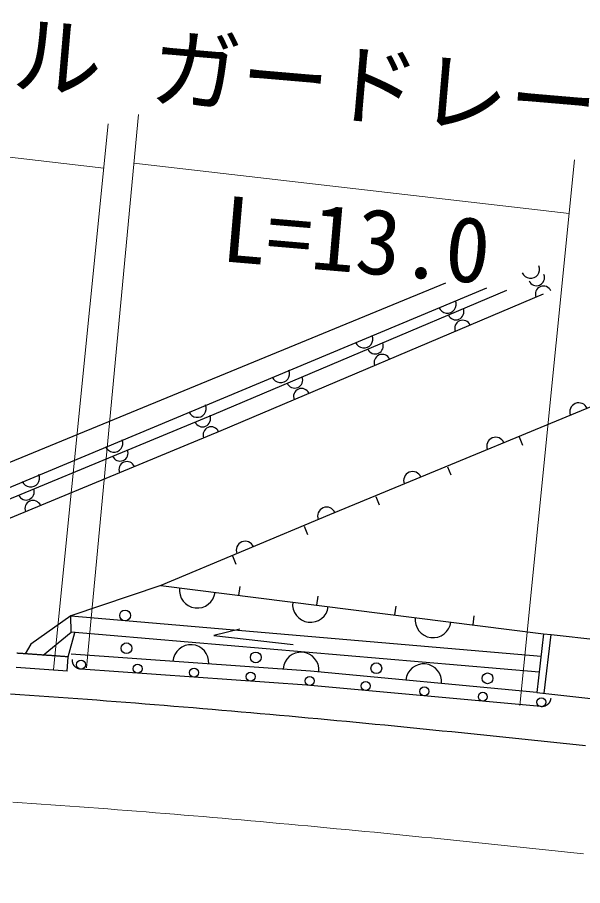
# Model space of a CAD drawing. Units: millimetres, scale not verified. Extents: x -997654 to 1989346, y -2661353 to 380000.
# Drawn here: x 279576 to 295342, y 313110 to 337335 of the extents above; entities that cross this region are included whole.
import ezdxf
from ezdxf.enums import TextEntityAlignment as Align

# ---------------------------------------------------------------- set-up
doc = ezdxf.new("R2010")
doc.units = ezdxf.units.MM
doc.header["$LTSCALE"] = 1000
doc.linetypes.add('CHAIN', pattern=[18.5, 12, -1.5, 3.5, -1.5])
for name, color, linetype, lineweight in [('M-BGD', 7, 'Continuous', 25), ('M-BMK', 2, 'CHAIN', 13), ('M-STR-HTXT', 7, 'Continuous', 13), ('M-STR-STRC', 7, 'Continuous', 25)]:
    doc.layers.add(name, color=color, linetype=linetype, lineweight=lineweight)
doc.styles.add('ＭＳ ゴシック', font='')
doc.styles.get('ＭＳ ゴシック').set_extended_font_data('MS Gothic')

msp = doc.modelspace()

# ---------------------------------------------------------------- linework, layer by layer
at = {"layer": 'M-BGD'}
for p, q in [((276455, 323011), (292667, 329790)), ((293573, 325627), (293668, 325396)), ((291574, 324798), (291670, 324567)), ((289575, 323969), (289671, 323738)), ((287576, 323140), (287672, 322909)), ((285578, 322311), (285673, 322080)), ((285755, 321209), (285786, 321457)), ((287932, 320935), (287963, 321183)), ((290108, 320661), (290139, 320909)), ((281074, 320183), (281065, 320635)), ((281065, 320635), (294182, 319513)), ((292284, 320388), (292315, 320636)), ((280297, 319538), (281074, 320183)), ((280996, 319493), (281180, 320174)), ((294132, 319066), (281074, 320183)), ((294252, 320139), (294064, 318498)), ((294451, 320116), (294263, 318476)), ((280968, 319094), (280996, 319493)), ((294064, 318498), (298451, 318020))]:
    msp.add_line(p, q, dxfattribs=at)
for points in [[(291519, 329923), (276908, 323911), (273583, 331994)], [(276842, 322861), (285061, 326263), (293230, 329725)], [(294238, 329609), (285254, 325802), (277033, 322399)], [(301249, 328799), (297549, 327288), (288284, 323454), (283579, 321483), (294252, 320139), (294460, 320114)], [(283579, 321483), (281065, 320635), (279956, 319846), (279797, 319577)], [(285780, 320265), (285051, 320088), (287268, 319842)], [(294460, 320114), (298449, 319672), (298633, 319650)], [(280996, 319493), (280978, 319494), (280959, 319495), (280940, 319497), (280922, 319498), (280903, 319499), (280884, 319501), (280866, 319502), (280847, 319503), (280828, 319505), (280810, 319506), (280791, 319507), (280772, 319509), (280754, 319510), (280735, 319511), (280717, 319513), (280698, 319514), (280679, 319515), (280661, 319517), (280642, 319518), (280623, 319519), (280605, 319521), (280586, 319522), (280567, 319523), (280549, 319525), (280530, 319526), (280511, 319527), (280493, 319529), (280474, 319530), (280455, 319531), (280437, 319533), (280418, 319534), (280399, 319535), (280380, 319537), (280362, 319538), (280343, 319539), (280324, 319540), (280306, 319542), (280287, 319543), (280268, 319544), (280250, 319546), (280231, 319547), (280212, 319548), (280194, 319550), (280175, 319551), (280156, 319552), (280138, 319553), (280119, 319555), (280100, 319556), (280082, 319557), (280063, 319559), (280044, 319560), (280026, 319561), (280007, 319563), (279988, 319564), (279970, 319565), (279951, 319566), (279932, 319568), (279914, 319569), (279895, 319570), (279876, 319571), (279858, 319573), (279839, 319574), (279820, 319575), (279802, 319577), (279783, 319578), (279764, 319579), (279746, 319580), (279727, 319582), (279708, 319583), (279690, 319584), (279671, 319585), (279652, 319587), (279634, 319588), (279615, 319589), (279596, 319591), (279577, 319592), (279559, 319593)], [(294064, 318498), (287750, 319097), (281075, 319572)], [(294452, 318330), (294451, 318324), (294450, 318318), (294449, 318311), (294448, 318305), (294447, 318299), (294446, 318293), (294444, 318287), (294442, 318281), (294440, 318275), (294438, 318269), (294436, 318263), (294434, 318258), (294432, 318252), (294429, 318246), (294426, 318241), (294423, 318235), (294420, 318230), (294417, 318224), (294414, 318219), (294410, 318214), (294407, 318209), (294403, 318204), (294400, 318199), (294396, 318194), (294392, 318189), (294387, 318184), (294383, 318180), (294379, 318175), (294374, 318171), (294370, 318167), (294365, 318163), (294360, 318159), (294355, 318155), (294350, 318151), (294345, 318148), (294340, 318144), (294335, 318141), (294330, 318137), (294324, 318134), (294319, 318131), (294313, 318129), (294307, 318126), (294302, 318123), (294296, 318121), (294290, 318119), (294284, 318117), (294278, 318115), (294272, 318113), (294266, 318111), (294260, 318110), (294254, 318108), (294248, 318107), (294242, 318106), (294236, 318105), (294230, 318104), (294223, 318104), (294217, 318103), (294211, 318103), (294205, 318103), (294199, 318103), (294192, 318103), (294186, 318104), (294180, 318104), (287647, 318706), (281343, 319148), (281337, 319149), (281331, 319149), (281325, 319150), (281318, 319151), (281312, 319152), (281306, 319154), (281300, 319155), (281294, 319157), (281288, 319158), (281282, 319160), (281276, 319162), (281270, 319164), (281265, 319167), (281259, 319169), (281253, 319172), (281248, 319175), (281242, 319177), (281237, 319180), (281231, 319184), (281226, 319187), (281221, 319190), (281216, 319194), (281211, 319198), (281206, 319201), (281201, 319205), (281196, 319209), (281191, 319213), (281187, 319218), (281182, 319222), (281178, 319227), (281174, 319231), (281170, 319236), (281166, 319241), (281162, 319246), (281158, 319251), (281155, 319256), (281151, 319261), (281148, 319266), (281145, 319271), (281142, 319277), (281139, 319282), (281136, 319288), (281133, 319294), (281131, 319299), (281128, 319305), (281126, 319311), (281124, 319317), (281122, 319323), (281120, 319329), (281119, 319335), (281117, 319341), (281116, 319347), (281115, 319353), (281114, 319359), (281112, 319369), (281112, 319371), (281111, 319378), (281111, 319384), (281111, 319390), (281111, 319396), (281111, 319403), (281111, 319409), (281111, 319415)], [(280968, 319094), (280846, 319103), (280585, 319121), (280324, 319140), (280063, 319158), (279802, 319176), (279541, 319193)], [(280968, 319094), (280846, 319103), (280585, 319121), (280324, 319140), (280063, 319158), (279802, 319176), (279541, 319193)]]:
    msp.add_lwpolyline(points, dxfattribs=at)
for centre, radius in [((282580, 320648), 150), ((282619, 319733), 150), ((286225, 319477), 150), ((281352, 319273), 125), ((289588, 319174), 150), ((282928, 319162), 125), ((284504, 319052), 125), ((286080, 318941), 125), ((287729, 318820), 125), ((292690, 318893), 150), ((289292, 318680), 125), ((290925, 318529), 125), ((292558, 318379), 125), ((294191, 318228), 125)]:
    msp.add_circle(centre, radius, dxfattribs=at)
for centre, radius, start, end in [((293890, 330304), 250, 202.6542, 22.6543), ((294053, 330074), 225, 202.9654, 22.9654), ((294248, 329613), 225, 22.9654, 202.9654), ((291566, 329334), 250, 202.6542, 22.6543), ((291805, 329121), 225, 202.9654, 22.9654), ((291999, 328660), 225, 22.9654, 202.9654), ((289241, 328364), 250, 202.6542, 22.6543), ((289557, 328169), 225, 202.9654, 22.9654), ((289751, 327708), 225, 22.9654, 202.9654), ((286917, 327394), 250, 202.6542, 22.6543), ((287309, 327216), 225, 202.9654, 22.9654), ((287503, 326755), 225, 22.9654, 202.9654), ((295233, 326330), 250, 22.4826, 202.4826), ((284593, 326424), 250, 202.6542, 22.6543), ((284738, 326135), 225, 202.9654, 22.9654), ((284982, 325687), 225, 22.9654, 202.9654), ((495846, -1167853), 1493500, 100.37437, 100.37437), ((292917, 325371), 250, 22.4826, 202.4826), ((282269, 325454), 250, 202.6542, 22.6543), ((282440, 325179), 225, 202.4859, 22.4859), ((282633, 324717), 225, 22.4859, 202.4859), ((290600, 324413), 250, 22.4826, 202.4826), ((279945, 324484), 250, 202.6542, 22.6543), ((279820, 324094), 225, 202.4859, 22.4859), ((280012, 323632), 225, 22.4859, 202.4859), ((288201, 323420), 250, 22.4826, 202.4826), ((285932, 322468), 250, 22.7343, 202.7343), ((284594, 321355), 500, 172.8248, 352.8248), ((287752, 320957), 500, 172.8248, 352.8248), ((291170, 320527), 500, 172.8248, 352.8248), ((284413, 319334), 500, 355.9289, 175.9289), ((287488, 319123), 500, 355.9289, 175.9289), ((290907, 318797), 500, 354.5872, 174.5872)]:
    msp.add_arc(centre, radius, start, end, dxfattribs=at)
at = {"layer": 'M-BMK'}
msp.add_lwpolyline([(295365, 313994), (295100, 314023), (294835, 314052), (294571, 314080), (294306, 314108), (294041, 314137), (293776, 314165), (293511, 314193), (293246, 314221), (292981, 314249), (292716, 314276), (292451, 314304), (292186, 314331), (291921, 314358), (291656, 314386), (291390, 314412), (291125, 314439), (290860, 314466), (290595, 314493), (290330, 314519), (290065, 314545), (289800, 314571), (289535, 314597), (289269, 314623), (289004, 314648), (288739, 314674), (288474, 314699), (288208, 314724), (287943, 314749), (287678, 314774), (287412, 314798), (287147, 314823), (286882, 314847), (286616, 314871), (286351, 314895), (286086, 314918), (285820, 314942), (285555, 314965), (285289, 314988), (285024, 315011), (284758, 315034), (284493, 315056), (284227, 315078), (283962, 315100), (283696, 315122), (283431, 315144), (283165, 315165), (282900, 315186), (282634, 315207), (282368, 315228), (282103, 315249), (281837, 315269), (281571, 315289), (281306, 315309), (281040, 315329), (280774, 315348), (280508, 315367), (280243, 315386), (279977, 315405), (279711, 315423), (279445, 315441)], dxfattribs=at)
at = {"layer": 'M-STR-HTXT'}
for p, q in [((281505, 319190), (282952, 334626)), ((270164, 334493), (281987, 333129)), ((282110, 334365), (280588, 319137)), ((295115, 333359), (293593, 318131)), ((282825, 333264), (294966, 331864))]:
    msp.add_line(p, q, dxfattribs=at)
at = {"layer": 'M-STR-STRC'}
msp.add_lwpolyline([(295423, 317006), (295157, 317034), (294891, 317063), (294625, 317091), (294358, 317120), (294092, 317148), (293826, 317176), (293559, 317204), (293293, 317232), (293026, 317260), (292760, 317288), (292493, 317315), (292227, 317343), (291960, 317370), (291693, 317397), (291427, 317424), (291160, 317451), (290893, 317478), (290626, 317504), (290359, 317531), (290092, 317557), (289825, 317583), (289558, 317609), (289291, 317635), (289024, 317660), (288757, 317686), (288490, 317711), (288223, 317736), (287955, 317761), (287688, 317786), (287421, 317810), (287153, 317835), (286886, 317859), (286618, 317883), (286351, 317907), (286083, 317930), (285816, 317954), (285548, 317977), (285280, 318000), (285012, 318023), (284745, 318046), (284477, 318068), (284209, 318090), (283941, 318112), (283673, 318134), (283405, 318156), (283137, 318177), (282869, 318198), (282601, 318219), (282333, 318240), (282064, 318260), (281796, 318281), (281528, 318301), (281259, 318321), (280991, 318340), (280722, 318359), (280454, 318379), (280185, 318397), (279917, 318416), (279648, 318434), (279380, 318452)], dxfattribs=at)

# ---------------------------------------------------------------- texts
at = {"layer": 'M-STR-HTXT', "style": 'ＭＳ ゴシック'}
for s, p in [('ガードレール', (266885, 335933)), ('ガードレール', (283188, 334503)), ('L=13.0', (285182, 329987))]:
    msp.add_text(s, height=1833, rotation=355.102, dxfattribs=at).set_placement(p, align=Align.BOTTOM_LEFT)

doc.saveas('drawing.dxf')
